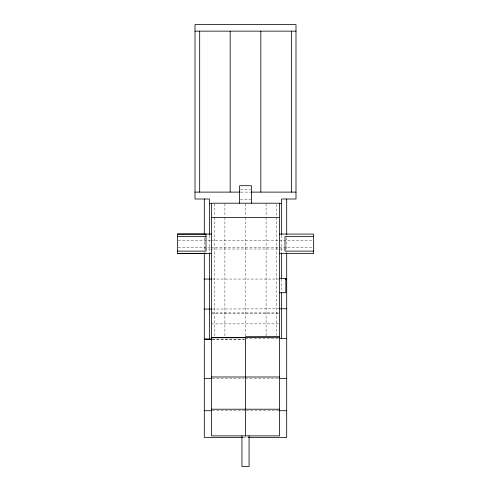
<?xml version="1.0" encoding="UTF-8"?>
<svg xmlns="http://www.w3.org/2000/svg" width="491" height="491" viewBox="0 0 491 491"><rect width="100%" height="100%" fill="white"/><g stroke="black" fill="none" stroke-linecap="round" stroke-linejoin="round"><path stroke-width="0.37" stroke-dasharray="2.46 1.84" d="M212.394 309.054L278.606 308.784M240.345 189.385L250.655 189.385M240.903 192.116L250.146 192.116M240.345 199.524L251.392 199.524M178.129 240.351L210.283 240.351M211.05 240.351L278.422 240.351M279.189 240.351L312.871 240.351M178.129 247.237L210.283 247.237M211.05 247.237L278.422 247.237M279.189 247.237L312.871 247.237M204.299 249.017L209.448 249.017M210.921 249.017L278.606 249.017M279.342 249.017L286.701 249.017M212.394 279.048L278.606 279.048M211.431 313.019L278.802 313.019M211.431 313.062L278.802 313.062M211.431 323.894L278.802 323.851M245.5 338.483L278.71 338.483M212.29 339.189L245.5 339.189M212.29 378.5L244.027 378.5M245.5 378.5L278.71 378.5M212.29 410.722L245.5 410.722M246.237 410.722L278.71 410.722M243.211 437.401L247.789 437.401M212.394 339.134L243.972 339.189M286.701 237.65L286.701 250.52M281.552 235.416L281.552 252.018M281.552 279.048L281.552 291.243M276.402 204.428L276.402 216.519M276.402 217.28L276.402 335.421M266.097 203.673L266.097 216.519M266.097 217.28L266.097 336.188M245.5 203.673L245.5 216.519M245.5 217.28L245.5 336.206M224.903 203.673L224.903 216.519M224.903 217.28L224.903 336.894M214.598 203.673L214.598 216.519M214.598 217.28L214.598 336.881M209.448 235.416L209.448 252.018M204.299 237.65L204.299 250.52"/><path stroke-width="0.74" d="M204.299 309.085L211.658 309.054M279.342 308.784L286.701 308.753M245.5 435.885L245.5 337.035L279.569 336.943M195.001 31.142L295.999 31.142M195.001 192.116L240.203 192.116M250.864 192.116L295.999 192.116M209.448 203.673L211.658 203.673M279.342 203.673L281.552 203.673M211.431 217.47L279.569 217.47M211.431 253.546L177.361 253.546L177.361 234.041L211.431 234.041M279.569 234.078L313.639 234.078L313.639 253.503L279.569 253.503M177.361 234.084L205.993 234.084L205.993 251.122L177.361 251.122M177.361 236.564L205.993 236.564M313.639 236.564L285.007 236.564L285.007 251.122L313.639 251.122M177.361 253.503L205.993 253.503M279.569 278.415L285.83 278.415L285.83 292.716L279.569 292.716M204.299 279.048L211.658 279.048M285.228 279.048L286.701 279.048M245.5 337.035L279.569 337.035M279.342 338.459L286.701 338.483M204.299 339.189L211.541 339.189M211.431 376.984L279.569 376.984M204.299 378.5L211.541 378.5M279.459 378.5L286.701 378.5M211.431 409.206L279.569 409.206M204.299 410.722L211.541 410.722M279.459 410.722L286.701 410.722M242.554 437.401L204.299 437.401L204.299 252.773M248.446 437.401L286.701 437.401L286.701 252.773M204.299 339.121L211.658 339.134M291.433 31.142L291.433 192.116M286.701 199.002L286.701 234.618M281.552 234.655L281.552 199.002L295.999 199.002L295.999 24.55L195.001 24.55L195.001 199.002L209.448 199.002L209.448 234.655M281.552 252.773L281.552 278.299M281.552 292.771L281.552 338.459M260.831 31.142L260.831 192.116M251.392 203.2L251.392 185.708L239.608 185.708L239.608 203.2M249.06 435.885L249.06 466.45L241.94 466.45L241.94 435.885M230.169 31.142L230.169 192.116M209.448 252.773L209.448 339.128M204.299 199.002L204.299 234.618M199.684 31.142L199.684 192.116M279.569 203.2L211.431 203.2L211.431 435.885L279.569 435.885L279.569 203.2M245.5 337.679L211.431 337.679L245.5 337.679"/></g></svg>
